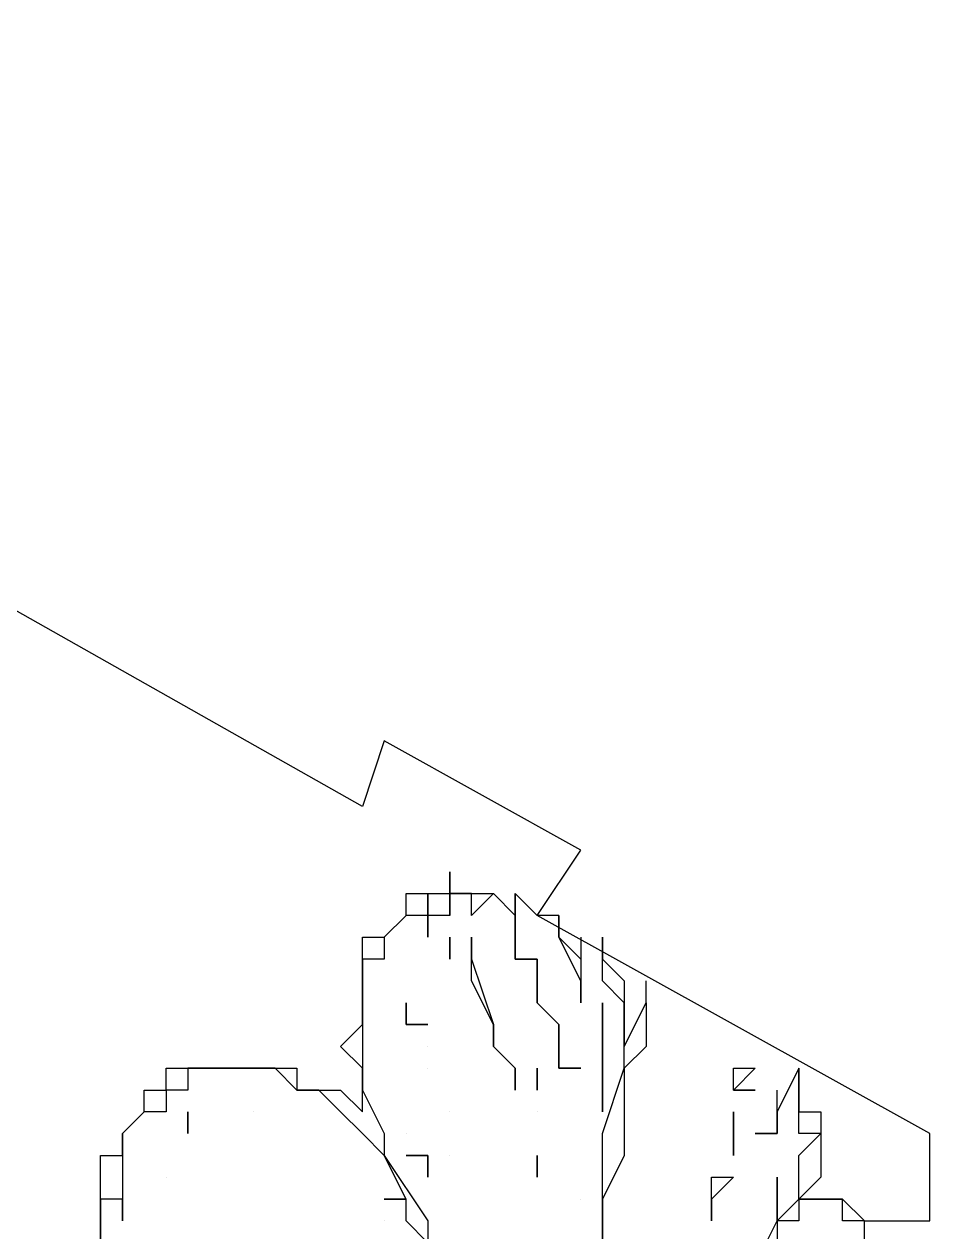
# Model space of a CAD drawing. Header units: millimetres. Extents: x 0 to 600, y 0 to 450.
# Drawn here: x 336.5 to 378, y 127.5 to 182.9 of the extents above; entities that cross this region are included whole.
import ezdxf

# ---------------------------------------------------------------- set-up
doc = ezdxf.new("R2010")
doc.units = ezdxf.units.MM
doc.layers.add('Engraving', color=1, linetype='Continuous')
doc.layers.add('External Cuts', color=5, linetype='Continuous')

msp = doc.modelspace()

# ---------------------------------------------------------------- linework, layer by layer
at = {"layer": 'Engraving'}
for p, q in [((356, 143), (356, 144)), ((356, 144), (356, 143)), ((354, 142), (354, 143)), ((354, 143), (354, 143)), ((354, 143), (354, 143)), ((354, 143), (355, 143)), ((355, 143), (355, 142)), ((355, 142), (355, 143)), ((355, 143), (355, 143)), ((355, 143), (356, 143)), ((357, 143), (356, 143)), ((356, 143), (356, 143)), ((356, 143), (356, 143)), ((356, 143), (356, 142)), ((356, 143), (356, 142)), ((356, 142), (356, 143)), ((356, 143), (357, 143)), ((358, 143), (357, 142)), ((357, 142), (357, 143)), ((357, 143), (357, 143)), ((357, 143), (357, 143)), ((357, 143), (357, 143)), ((357, 143), (358, 143)), ((359, 142), (358, 143)), ((358, 143), (358, 143)), ((358, 143), (358, 143)), ((358, 143), (358, 143)), ((358, 143), (358, 143)), ((358, 143), (358, 143)), ((358, 143), (358, 143)), ((358, 143), (358, 143)), ((358, 143), (358, 143)), ((358, 143), (359, 142)), ((360, 142), (359, 143)), ((359, 143), (359, 143)), ((359, 143), (359, 142)), ((359, 142), (359, 143)), ((359, 143), (359, 143)), ((359, 143), (359, 143)), ((359, 143), (359, 143)), ((359, 143), (360, 142)), ((353, 141), (354, 142)), ((354, 142), (353, 141)), ((354, 142), (354, 142)), ((354, 142), (354, 142)), ((354, 142), (354, 142)), ((355, 142), (354, 142)), ((354, 142), (354, 142)), ((354, 142), (354, 142)), ((354, 142), (354, 142)), ((354, 142), (354, 142)), ((354, 142), (354, 142)), ((354, 142), (354, 142)), ((354, 142), (354, 142)), ((356, 142), (355, 142)), ((355, 142), (355, 142)), ((355, 142), (355, 142)), ((355, 142), (355, 142)), ((355, 142), (355, 142)), ((355, 142), (355, 142)), ((355, 142), (355, 141)), ((355, 141), (355, 142)), ((355, 142), (355, 142)), ((356, 142), (356, 142)), ((356, 142), (356, 142)), ((356, 142), (356, 142)), ((356, 142), (356, 142)), ((357, 142), (357, 142)), ((357, 142), (357, 142)), ((359, 142), (359, 142)), ((359, 142), (359, 142)), ((359, 142), (359, 141)), ((359, 141), (359, 142)), ((359, 142), (359, 142)), ((361, 142), (360, 142)), ((360, 142), (360, 142)), ((360, 142), (360, 142)), ((360, 142), (360, 142)), ((360, 142), (360, 142)), ((360, 142), (360, 142)), ((361, 141), (361, 142)), ((361, 142), (361, 141)), ((361, 141), (361, 142)), ((352, 140), (352, 141)), ((352, 141), (352, 141)), ((352, 141), (353, 141)), ((353, 141), (353, 141)), ((353, 141), (353, 141)), ((353, 141), (353, 141)), ((353, 141), (353, 140)), ((355, 141), (355, 141)), ((356, 140), (356, 141)), ((356, 141), (356, 141)), ((356, 141), (356, 141)), ((356, 141), (356, 140)), ((357, 140), (357, 141)), ((357, 141), (357, 141)), ((357, 141), (357, 141)), ((357, 141), (357, 140)), ((359, 141), (359, 140)), ((359, 140), (359, 141)), ((362, 139), (361, 141)), ((361, 141), (361, 141)), ((361, 141), (361, 141)), ((361, 141), (362, 140)), ((362, 140), (361, 141)), ((362, 141), (362, 139)), ((363, 140), (363, 141)), ((363, 141), (363, 140)), ((352, 137), (352, 140)), ((352, 140), (352, 140)), ((353, 140), (352, 140)), ((352, 140), (352, 140)), ((352, 140), (352, 140)), ((352, 140), (352, 139)), ((353, 140), (353, 140)), ((353, 140), (353, 140)), ((356, 140), (356, 140)), ((356, 140), (356, 140)), ((357, 139), (357, 140)), ((357, 140), (357, 140)), ((357, 140), (357, 140)), ((357, 140), (358, 137)), ((357, 140), (357, 140)), ((357, 140), (357, 140)), ((359, 140), (359, 140)), ((359, 140), (360, 140)), ((360, 140), (359, 140)), ((359, 140), (359, 140)), ((360, 139), (360, 140)), ((360, 140), (360, 140)), ((360, 140), (360, 139)), ((360, 140), (360, 140)), ((363, 139), (363, 140)), ((363, 140), (363, 140)), ((363, 140), (364, 139)), ((352, 139), (352, 137)), ((358, 137), (357, 139)), ((360, 139), (360, 139)), ((360, 139), (360, 139)), ((360, 139), (360, 138)), ((360, 138), (360, 139)), ((360, 139), (360, 139)), ((360, 139), (360, 139)), ((360, 139), (360, 139)), ((362, 139), (362, 138)), ((362, 138), (362, 139)), ((364, 138), (363, 139)), ((364, 139), (364, 138)), ((365, 138), (365, 139)), ((354, 137), (354, 138)), ((354, 138), (354, 137)), ((361, 137), (360, 138)), ((360, 138), (361, 137)), ((360, 138), (360, 138)), ((360, 138), (360, 138)), ((360, 138), (360, 138)), ((360, 138), (360, 138)), ((360, 138), (360, 138)), ((360, 138), (360, 138)), ((360, 138), (360, 138)), ((363, 137), (363, 138)), ((363, 138), (363, 138)), ((363, 138), (363, 138)), ((363, 138), (363, 137)), ((364, 137), (364, 138)), ((364, 138), (364, 137)), ((364, 136), (365, 138)), ((365, 138), (365, 137)), ((351, 136), (352, 137)), ((352, 137), (352, 136)), ((354, 137), (354, 137)), ((354, 137), (355, 137)), ((355, 137), (354, 137)), ((354, 137), (354, 137)), ((354, 137), (354, 137)), ((354, 137), (354, 137)), ((354, 137), (354, 137)), ((355, 137), (355, 137)), ((358, 137), (358, 137)), ((358, 137), (358, 137)), ((358, 137), (358, 136)), ((358, 136), (358, 137)), ((358, 137), (358, 137)), ((358, 137), (358, 137)), ((358, 137), (358, 137)), ((361, 137), (361, 136)), ((361, 136), (361, 137)), ((361, 137), (361, 137)), ((363, 136), (363, 137)), ((363, 137), (363, 136)), ((364, 135), (364, 137)), ((364, 137), (364, 136)), ((365, 137), (365, 136)), ((352, 135), (351, 136)), ((352, 136), (352, 135)), ((355, 136), (355, 136)), ((355, 136), (355, 136)), ((355, 136), (355, 136)), ((355, 136), (355, 136)), ((355, 136), (355, 136)), ((355, 136), (355, 136)), ((359, 135), (358, 136)), ((358, 136), (359, 135)), ((358, 136), (358, 136)), ((358, 136), (358, 136)), ((358, 136), (358, 136)), ((358, 136), (358, 136)), ((358, 136), (358, 136)), ((361, 136), (361, 136)), ((361, 136), (361, 136)), ((361, 136), (361, 136)), ((361, 136), (361, 136)), ((361, 136), (361, 135)), ((361, 135), (361, 136)), ((361, 136), (361, 136)), ((363, 135), (363, 136)), ((363, 136), (363, 134)), ((364, 136), (364, 136)), ((364, 136), (364, 136)), ((364, 136), (364, 136)), ((365, 136), (364, 135)), ((343, 134), (343, 135)), ((343, 135), (344, 135)), ((344, 135), (345, 135)), ((345, 135), (344, 135)), ((344, 135), (344, 135)), ((344, 135), (344, 134)), ((345, 135), (346, 135)), ((346, 135), (345, 135)), ((345, 135), (345, 135)), ((346, 135), (347, 135)), ((347, 135), (346, 135)), ((347, 135), (348, 135)), ((348, 135), (347, 135)), ((348, 135), (349, 135)), ((349, 134), (348, 135)), ((349, 135), (349, 134)), ((352, 134), (352, 135)), ((352, 135), (352, 134)), ((355, 135), (355, 135)), ((355, 135), (355, 135)), ((355, 135), (355, 135)), ((355, 135), (355, 135)), ((355, 135), (355, 135)), ((355, 135), (355, 135)), ((359, 135), (359, 135)), ((359, 135), (359, 135)), ((359, 135), (359, 134)), ((359, 134), (359, 135)), ((359, 135), (359, 135)), ((359, 135), (359, 135)), ((359, 135), (359, 135)), ((359, 135), (359, 135)), ((360, 134), (360, 135)), ((360, 135), (360, 134)), ((361, 135), (361, 135)), ((361, 135), (362, 135)), ((362, 135), (361, 135)), ((361, 135), (361, 135)), ((361, 135), (361, 135)), ((362, 135), (362, 135)), ((363, 132), (364, 135)), ((363, 133), (363, 135)), ((364, 135), (364, 134)), ((369, 134), (369, 135)), ((369, 135), (370, 135)), ((370, 135), (369, 134)), ((370, 135), (370, 135)), ((372, 135), (371, 133)), ((372, 134), (372, 135)), ((372, 135), (372, 135)), ((372, 135), (372, 135)), ((372, 135), (372, 135)), ((372, 135), (372, 134)), ((342, 133), (342, 134)), ((342, 134), (342, 134)), ((342, 134), (343, 134)), ((343, 134), (343, 134)), ((344, 134), (343, 134)), ((343, 134), (343, 134)), ((343, 134), (343, 134)), ((343, 134), (343, 134)), ((343, 134), (343, 133)), ((344, 134), (344, 134)), ((349, 134), (350, 134)), ((350, 134), (349, 134)), ((350, 134), (351, 134)), ((351, 133), (350, 134)), ((351, 134), (352, 133)), ((352, 133), (352, 134)), ((352, 134), (353, 132)), ((359, 134), (359, 134)), ((359, 134), (359, 134)), ((359, 134), (359, 134)), ((359, 134), (359, 134)), ((359, 134), (359, 134)), ((359, 134), (359, 134)), ((360, 134), (360, 134)), ((360, 134), (360, 134)), ((360, 134), (360, 134)), ((360, 134), (360, 134)), ((360, 134), (360, 134)), ((363, 134), (363, 133)), ((364, 134), (364, 133)), ((369, 134), (369, 134)), ((369, 134), (369, 134)), ((369, 134), (370, 134)), ((370, 134), (369, 134)), ((369, 134), (369, 134)), ((369, 134), (369, 134)), ((369, 134), (369, 134)), ((369, 134), (369, 134)), ((371, 133), (371, 134)), ((372, 132), (372, 134)), ((372, 134), (372, 133)), ((341, 132), (342, 133)), ((342, 133), (341, 132)), ((342, 133), (342, 133)), ((342, 133), (342, 133)), ((342, 133), (342, 133)), ((342, 133), (342, 133)), ((342, 133), (342, 133)), ((343, 133), (342, 133)), ((342, 133), (342, 133)), ((342, 133), (342, 133)), ((342, 133), (342, 133)), ((342, 133), (342, 133)), ((342, 133), (342, 133)), ((343, 133), (343, 133)), ((343, 133), (343, 133)), ((343, 133), (343, 133)), ((343, 133), (343, 133)), ((343, 133), (343, 133)), ((344, 132), (344, 133)), ((344, 133), (344, 133)), ((344, 133), (344, 132)), ((347, 133), (347, 133)), ((347, 133), (347, 133)), ((347, 133), (347, 133)), ((347, 133), (347, 133)), ((347, 133), (347, 133)), ((347, 133), (347, 133)), ((352, 132), (351, 133)), ((352, 133), (352, 133)), ((352, 133), (352, 133)), ((352, 133), (352, 133)), ((356, 133), (356, 133)), ((356, 133), (356, 133)), ((356, 133), (356, 133)), ((356, 133), (356, 133)), ((356, 133), (356, 133)), ((360, 133), (360, 133)), ((360, 133), (360, 133)), ((360, 133), (360, 133)), ((360, 133), (360, 133)), ((360, 133), (360, 133)), ((363, 133), (363, 133)), ((363, 133), (363, 133)), ((363, 133), (363, 133)), ((363, 133), (363, 133)), ((363, 133), (363, 133)), ((363, 133), (363, 133)), ((364, 133), (364, 131)), ((369, 132), (369, 133)), ((369, 133), (369, 133)), ((369, 133), (369, 133)), ((369, 133), (369, 132)), ((371, 133), (371, 132)), ((371, 132), (371, 133)), ((372, 133), (373, 133)), ((373, 133), (373, 132)), ((341, 131), (341, 132)), ((341, 132), (341, 132)), ((341, 132), (341, 132)), ((341, 132), (341, 132)), ((341, 132), (341, 132)), ((341, 132), (341, 132)), ((341, 132), (341, 132)), ((341, 132), (341, 131)), ((344, 132), (344, 132)), ((344, 132), (344, 132)), ((344, 132), (344, 132)), ((353, 131), (352, 132)), ((353, 132), (353, 131)), ((354, 132), (354, 132)), ((354, 132), (354, 132)), ((354, 132), (354, 132)), ((354, 132), (354, 132)), ((354, 132), (354, 132)), ((354, 132), (354, 132)), ((354, 132), (354, 132)), ((363, 130), (363, 132)), ((369, 131), (369, 132)), ((369, 132), (369, 132)), ((369, 132), (369, 132)), ((369, 132), (369, 131)), ((369, 132), (369, 132)), ((370, 132), (370, 132)), ((370, 132), (371, 132)), ((371, 132), (370, 132)), ((370, 132), (370, 132)), ((370, 132), (370, 132)), ((370, 132), (370, 132)), ((371, 132), (371, 132)), ((372, 131), (373, 132)), ((373, 132), (372, 132)), ((373, 132), (373, 131)), ((340, 130), (340, 131)), ((340, 131), (341, 131)), ((341, 131), (341, 131)), ((341, 131), (341, 131)), ((341, 131), (341, 131)), ((341, 131), (341, 131)), ((341, 131), (341, 130)), ((353, 131), (355, 128)), ((354, 129), (353, 131)), ((355, 131), (354, 131)), ((354, 131), (355, 131)), ((355, 131), (355, 130)), ((355, 130), (355, 131)), ((355, 131), (355, 131)), ((355, 131), (355, 131)), ((356, 131), (356, 131)), ((356, 131), (356, 131)), ((356, 131), (356, 131)), ((356, 131), (356, 131)), ((356, 131), (356, 131)), ((360, 131), (360, 131)), ((360, 131), (360, 131)), ((360, 131), (360, 130)), ((360, 130), (360, 131)), ((360, 131), (360, 131)), ((364, 131), (363, 129)), ((369, 131), (369, 131)), ((369, 131), (369, 131)), ((369, 131), (369, 131)), ((369, 131), (369, 131)), ((369, 131), (369, 131)), ((369, 131), (369, 131)), ((369, 131), (369, 131)), ((369, 131), (369, 131)), ((369, 131), (369, 131)), ((369, 131), (369, 131)), ((372, 130), (372, 131)), ((373, 131), (373, 130)), ((340, 129), (340, 130)), ((340, 130), (340, 130)), ((341, 130), (341, 130)), ((341, 130), (341, 130)), ((341, 130), (341, 130)), ((341, 130), (341, 130)), ((341, 130), (341, 130)), ((341, 130), (341, 129)), ((343, 130), (343, 130)), ((343, 130), (343, 130)), ((343, 130), (343, 130)), ((343, 130), (343, 130)), ((343, 130), (343, 130)), ((343, 130), (343, 130)), ((363, 129), (363, 130)), ((368, 129), (368, 130)), ((368, 130), (368, 130)), ((368, 130), (369, 130)), ((369, 130), (368, 129)), ((369, 130), (369, 130)), ((369, 130), (369, 130)), ((369, 130), (369, 130)), ((369, 130), (369, 130)), ((369, 130), (369, 130)), ((369, 130), (369, 130)), ((369, 130), (369, 130)), ((371, 129), (371, 130)), ((371, 130), (371, 130)), ((371, 130), (371, 129)), ((372, 129), (372, 130)), ((373, 130), (372, 129)), ((340, 128), (340, 129)), ((340, 129), (340, 129)), ((340, 129), (340, 129)), ((340, 129), (340, 129)), ((341, 129), (340, 129)), ((340, 129), (340, 129)), ((340, 129), (340, 129)), ((340, 129), (340, 128)), ((341, 129), (341, 128)), ((341, 128), (341, 129)), ((341, 129), (341, 129)), ((354, 129), (353, 129)), ((353, 129), (353, 129)), ((353, 129), (354, 129)), ((354, 128), (354, 129)), ((354, 129), (354, 129)), ((354, 129), (354, 129)), ((354, 129), (354, 129)), ((362, 129), (362, 129)), ((362, 129), (362, 129)), ((362, 129), (362, 129)), ((362, 129), (362, 129)), ((362, 129), (362, 129)), ((363, 127), (363, 129)), ((363, 129), (363, 127)), ((368, 128), (368, 129)), ((368, 129), (368, 129)), ((368, 129), (368, 128)), ((368, 129), (368, 129)), ((368, 129), (368, 129)), ((368, 129), (368, 129)), ((371, 128), (372, 129)), ((371, 128), (371, 129)), ((371, 129), (371, 129)), ((371, 129), (371, 129)), ((371, 129), (371, 128)), ((371, 129), (371, 129)), ((371, 129), (371, 129)), ((371, 129), (371, 129)), ((372, 129), (373, 129)), ((373, 129), (372, 129)), ((372, 129), (372, 128)), ((373, 129), (373, 129)), ((373, 129), (373, 129)), ((373, 129), (374, 129)), ((374, 129), (373, 129)), ((373, 129), (373, 129)), ((373, 129), (373, 129)), ((374, 129), (375, 128)), ((374, 128), (374, 129)), ((374, 129), (374, 129)), ((374, 129), (374, 129)), ((340, 127), (340, 128)), ((340, 128), (340, 128)), ((340, 128), (340, 128)), ((340, 128), (340, 128)), ((340, 128), (340, 128)), ((340, 128), (340, 128)), ((340, 128), (340, 128)), ((340, 128), (340, 128)), ((340, 128), (340, 128)), ((340, 128), (340, 128)), ((340, 128), (340, 127)), ((353, 128), (353, 128)), ((353, 128), (353, 128)), ((353, 128), (353, 128)), ((353, 128), (353, 128)), ((353, 128), (353, 128)), ((353, 128), (353, 128)), ((355, 127), (354, 128)), ((355, 128), (355, 127)), ((368, 128), (368, 128)), ((368, 128), (368, 128)), ((368, 128), (368, 128)), ((368, 128), (368, 128)), ((370, 126), (371, 128)), ((372, 128), (371, 128)), ((371, 128), (371, 126)), ((371, 128), (371, 128)), ((371, 128), (371, 128)), ((371, 128), (371, 128)), ((371, 128), (371, 128)), ((371, 128), (371, 128)), ((375, 128), (374, 128)), ((374, 128), (374, 128)), ((375, 128), (375, 128)), ((375, 128), (376, 128))]:
    msp.add_line(p, q, dxfattribs=at)
at = {"layer": 'External Cuts'}
msp.add_lwpolyline([(375, 20), (375, 63), (378, 63), (378, 88), (375, 88), (375, 128), (378, 128), (378, 132), (360, 142), (362, 145), (353, 150), (352, 147), (306, 173), (306, 175, 1), (295, 179), (295, 165), (298, 165), (298, 150), (295, 150), (295, 20)], format="xyb", dxfattribs=at)

doc.saveas('drawing.dxf')
